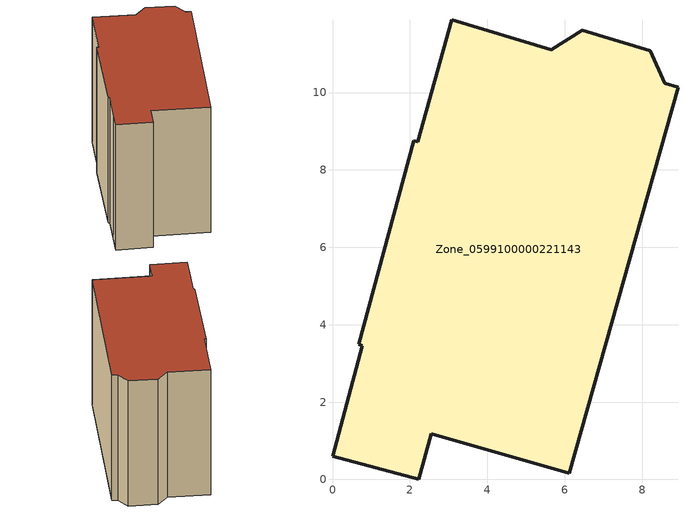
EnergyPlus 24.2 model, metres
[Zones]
Zone_0599100000221143
 floor ground (C_G): 2.2,8.73 3.08,11.89 5.66,11.11 6.45,11.61 8.21,11.08 8.59,10.24 8.93,10.14 6.12,0.16 2.55,1.18 2.23,0 0,0.6 0.31,1.77 0.77,3.46 0.68,3.49 2.1,8.76 z0
 wall outside (C_F): 0.31,1.77 0,0.6 2.23,0 2.55,1.18 6.12,0.16 8.93,10.14 8.59,10.24 8.21,11.08 6.45,11.61 5.66,11.11 3.08,11.89 2.2,8.73 2.1,8.76 0.68,3.49 0.77,3.46 0.31,1.77 z0:9.33
 roof outside (C_R): 2.1,8.76 0.68,3.49 0.77,3.46 0.31,1.77 0,0.6 2.23,0 2.55,1.18 6.12,0.16 8.93,10.14 8.59,10.24 8.21,11.08 6.45,11.61 5.66,11.11 3.08,11.89 2.2,8.73 z9.33
[BUILDING]
Pand.0599100000221143: North Axis=0; Terrain=City; Loads Convergence Tolerance Value=0.04; Temperature Convergence Tolerance Value=0.4; Solar Distribution=FullExterior; Maximum Number of Warmup Days=25; Minimum Number of Warmup Days=1
[Site:Location]
Rotterdam.The.Hague.AP_ZH_NLD Design_Conditions: Latitude=51.96; Longitude=4.45; Time Zone=1; Elevation=-4.5
[SITE:GROUNDTEMPERATURE:BUILDINGSURFACE]
18, 18, 18, 18, 18, 18, 18, 18, 18, 18, 18, 18
[MATERIAL] Thermal Absorptance=0.9; Solar Absorptance=0.7; Visible Absorptance=0.7
Name | Roughness | Thickness | Conductivity | Density | Specific Heat
G.TC.1946 | MediumSmooth | 0.15 | 1 | 540 | 1210
F.TC.1946 | Rough | 0.3 | 0.857143 | 1920 | 840
R.TC.1946 | MediumRough | 0.2 | 0.909091 | 1500 | 1000
[CONSTRUCTION]
C_G: G.TC.1946
C_F: F.TC.1946
C_R: R.TC.1946
[ZONE]
Zone_0599100000221143: Type=1; Multiplier=1; Ceiling Height=Autocalculate; Volume=Autocalculate; Floor Area=autocalculate; Part of Total Floor Area=Yes
[ZONEINFILTRATION:DESIGNFLOWRATE]
Infil_Zone_0599100000221143: Zone or ZoneList or Space or SpaceList=Zone_0599100000221143; Schedule=AlwaysOn; Design Flow Rate Calculation Method=Flow/Area; Flow Rate per Floor Area=0.003; Constant Term Coefficient=1; Temperature Term Coefficient=0; Velocity Term Coefficient=0; Velocity Squared Term Coefficient=0
[HVACTEMPLATE:ZONE:IDEALLOADSAIRSYSTEM]
Zone_0599100000221143: Maximum Heating Supply Air Temperature=50; Minimum Cooling Supply Air Temperature=13; Maximum Heating Supply Air Humidity Ratio=0.0156; Minimum Cooling Supply Air Humidity Ratio=0.0077; Heating Limit=NoLimit; Cooling Limit=NoLimit; Dehumidification Control Type=ConstantSensibleHeatRatio; Cooling Sensible Heat Ratio=0.7; Dehumidification Setpoint=60; Humidification Control Type=None; Humidification Setpoint=30; Outdoor Air Method=None; Outdoor Air Flow Rate per Person=0.00944; Outdoor Air Flow Rate per Zone Floor Area=0; Outdoor Air Flow Rate per Zone=0; Demand Controlled Ventilation Type=None; Outdoor Air Economizer Type=NoEconomizer; Heat Recovery Type=None; Sensible Heat Recovery Effectiveness=0.7; Latent Heat Recovery Effectiveness=0.65
[ZONECONTROL:THERMOSTAT]
ThermostatControl_Zone_0599100000221143: Zone or ZoneList=Zone_0599100000221143; Control Type Schedule=DualSetpointControlType; Control 1=Thermostat_Zone_0599100000221143; Temperature Difference Between Cutout And Setpoint=0
[THERMOSTATSETPOINT:DUALSETPOINT]
Thermostat_Zone_0599100000221143: Heating Setpoint Temperature Schedule=HeatingSetpoint_Zone_0599100000221143; Cooling Setpoint Temperature Schedule=CoolingSetpoint_Zone_0599100000221143
[SCHEDULE:COMPACT]
HeatingSetpoint_Zone_0599100000221143: Through: 12/31, For: AllDays, Until: 24:00, 21
CoolingSetpoint_Zone_0599100000221143: Through: 12/31, For: AllDays, Until: 24:00, 24
DualSetpointControlType: Through: 12/31, For: AllDays, Until: 24:00, 4
AlwaysOn: Through: 12/31, For: AllDays, Until: 24:00, 1
